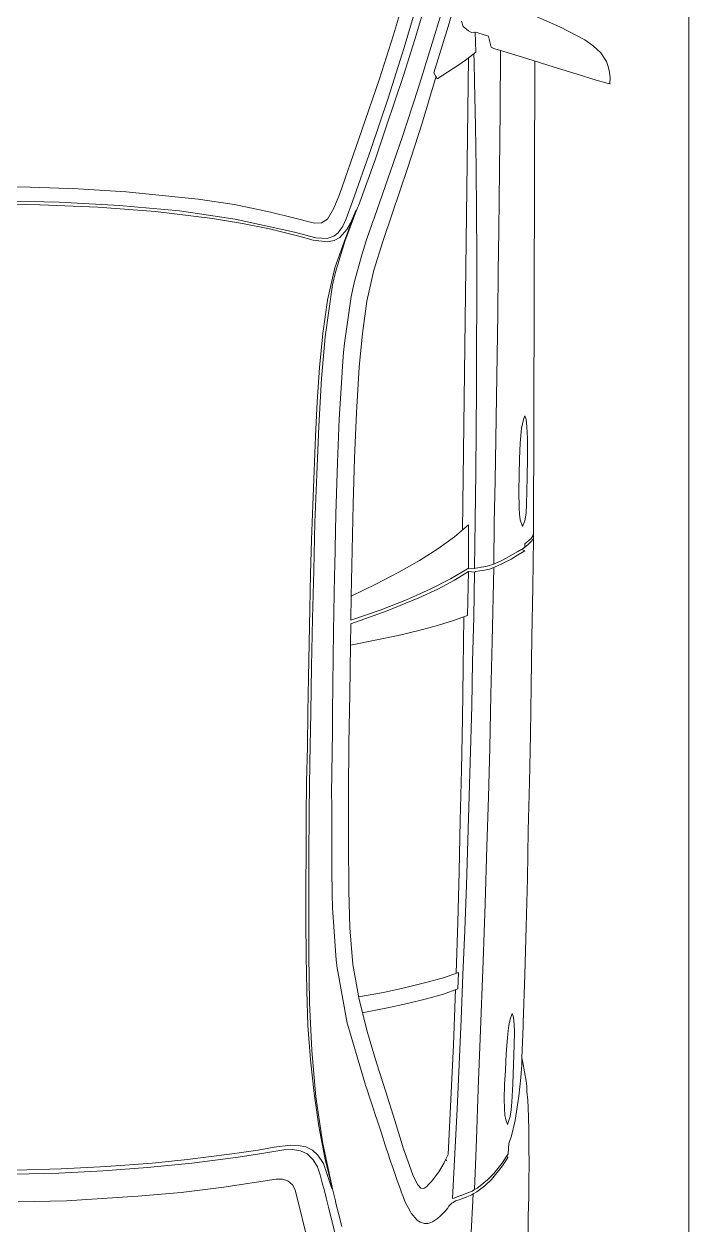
# Model space of a CAD drawing. Header units: inches. Extents: x 13 to 261, y -112 to -47.
# Drawn here: x 71.782 to 72.88, y -70.196 to -68.212 of the extents above; entities that cross this region are included whole.
import ezdxf

# ---------------------------------------------------------------- set-up
doc = ezdxf.new("R2010")
doc.units = ezdxf.units.IN
doc.header["$MEASUREMENT"] = 0
doc.layers.add('AUTOS', color=6, linetype='Continuous', lineweight=20)
doc.layers.add('CAJONES', color=3, linetype='Continuous', lineweight=20)

msp = doc.modelspace()

# ---------------------------------------------------------------- linework, layer by layer
at = {"layer": 'AUTOS', "linetype": 'Continuous'}
for p, q in [((72.5178, -68.0965), (72.4823, -68.2161)), ((72.4099, -68.2507), (72.4464, -68.1276)), ((72.4505, -68.1597), (72.4271, -68.2374)), ((72.3922, -68.2295), (72.4115, -68.1657)), ((72.4753, -68.1805), (72.4518, -68.2577)), ((72.6176, -68.1952), (72.6669, -68.2163)), ((72.4823, -68.2161), (72.4589, -68.2928)), ((72.5073, -68.2159), (72.5045, -68.2073)), ((72.5073, -68.2159), (72.5158, -68.223)), ((72.6669, -68.2163), (72.7081, -68.2383)), ((72.3688, -68.3022), (72.3922, -68.2295)), ((72.4271, -68.2374), (72.4078, -68.2987)), ((72.5158, -68.223), (72.5207, -68.226)), ((72.5207, -68.226), (72.5262, -68.2251)), ((72.5262, -68.2251), (72.5267, -68.2251)), ((72.5278, -68.2586), (72.5267, -68.2251)), ((72.5317, -68.2267), (72.5267, -68.2251)), ((72.5317, -68.2267), (72.5332, -68.2272)), ((72.5332, -68.2272), (72.5367, -68.2282)), ((72.5367, -68.2282), (72.5487, -68.2319)), ((72.5487, -68.2324), (72.5534, -68.2504)), ((72.722, -68.248), (72.7081, -68.2383)), ((72.3834, -68.3344), (72.4099, -68.2507)), ((72.4518, -68.2577), (72.4331, -68.3185)), ((72.5278, -68.2586), (72.5182, -68.266)), ((72.5579, -68.2525), (72.5534, -68.2504)), ((72.5609, -68.2535), (72.5579, -68.2525)), ((72.5669, -68.2551), (72.5609, -68.2535)), ((72.6122, -68.2691), (72.5669, -68.2551)), ((72.5689, -68.2561), (72.5682, -68.3546)), ((72.7343, -68.2596), (72.722, -68.248)), ((72.7437, -68.2737), (72.7343, -68.2596)), ((72.5001, -68.2793), (72.4643, -68.3024)), ((72.5112, -68.2714), (72.5001, -68.2793)), ((72.5157, -68.268), (72.5062, -69.0484)), ((72.5182, -68.266), (72.5112, -68.2714)), ((72.5248, -68.2611), (72.5251, -68.2741)), ((72.5251, -68.2741), (72.5257, -68.3081)), ((72.6575, -68.2832), (72.6122, -68.2691)), ((72.6252, -68.2733), (72.6232, -69.0558)), ((72.7437, -68.2737), (72.7466, -68.2823)), ((72.4078, -68.2987), (72.3808, -68.3803)), ((72.4643, -68.3024), (72.4589, -68.2928)), ((72.4623, -68.2983), (72.4608, -68.3038)), ((72.7024, -68.2972), (72.6575, -68.2832)), ((72.7198, -68.3025), (72.7024, -68.2972)), ((72.7466, -68.2823), (72.7485, -68.2913)), ((72.7485, -68.2913), (72.7498, -68.3008)), ((72.3346, -68.4033), (72.3688, -68.3022)), ((72.4331, -68.3185), (72.4066, -68.3992)), ((72.4608, -68.3038), (72.4389, -68.3771)), ((72.5257, -68.3081), (72.5274, -68.3801)), ((72.7303, -68.3056), (72.7198, -68.3025)), ((72.7387, -68.3082), (72.7303, -68.3056)), ((72.7442, -68.3098), (72.7387, -68.3082)), ((72.7472, -68.3103), (72.7442, -68.3098)), ((72.7497, -68.3108), (72.7472, -68.3103)), ((72.7498, -68.3008), (72.7492, -68.3103)), ((72.7492, -68.3103), (72.7497, -68.3108)), ((72.3549, -68.4195), (72.3834, -68.3344)), ((72.5682, -68.3546), (72.567, -68.4536)), ((72.4389, -68.3771), (72.415, -68.4508)), ((72.3808, -68.3803), (72.3617, -68.4361)), ((72.5274, -68.3801), (72.5285, -68.4506)), ((72.303, -68.4934), (72.3346, -68.4033)), ((72.4066, -68.3992), (72.3874, -68.4549)), ((72.3243, -68.5052), (72.3549, -68.4195)), ((72.3617, -68.4361), (72.3342, -68.5123)), ((72.3874, -68.4549), (72.3605, -68.5311)), ((72.415, -68.4508), (72.3901, -68.5255)), ((72.5285, -68.4506), (72.5291, -68.5212)), ((72.567, -68.4536), (72.5658, -68.5526)), ((71.7131, -68.4797), (71.7921, -68.4812)), ((71.7921, -68.4812), (71.8715, -68.4842)), ((71.8715, -68.4842), (71.9505, -68.4891)), ((71.9505, -68.4891), (72.0694, -68.5011)), ((72.2937, -68.5163), (72.303, -68.4934)), ((71.7128, -68.5032), (71.8403, -68.5063)), ((71.7132, -68.5082), (71.8082, -68.5104)), ((71.8082, -68.5104), (71.8087, -68.5104)), ((71.8087, -68.5104), (71.9037, -68.5146)), ((71.8403, -68.5063), (71.9397, -68.5115)), ((71.9037, -68.5146), (71.9991, -68.5217)), ((71.9397, -68.5115), (72.0386, -68.5207)), ((72.0694, -68.5011), (72.1297, -68.5103)), ((72.1297, -68.5103), (72.1891, -68.5225)), ((72.283, -68.5342), (72.2937, -68.5163)), ((72.314, -68.534), (72.3243, -68.5052)), ((72.3322, -68.5173), (72.3296, -68.5237)), ((72.3327, -68.5158), (72.3322, -68.5173)), ((72.3342, -68.5123), (72.3327, -68.5158)), ((71.9991, -68.5217), (72.0935, -68.5334)), ((72.0386, -68.5207), (72.1305, -68.5343)), ((72.0935, -68.5334), (72.1429, -68.5415)), ((72.1305, -68.5343), (72.2287, -68.556)), ((72.1891, -68.5225), (72.1891, -68.5225)), ((72.1891, -68.5225), (72.225, -68.5315)), ((72.225, -68.5315), (72.2619, -68.5409)), ((72.2734, -68.5406), (72.283, -68.5342)), ((72.3083, -68.546), (72.314, -68.534)), ((72.3296, -68.5237), (72.3115, -68.571)), ((72.3126, -68.5655), (72.3307, -68.5187)), ((72.3209, -68.5411), (72.3307, -68.5187)), ((72.359, -68.5356), (72.3564, -68.5426)), ((72.3595, -68.5341), (72.359, -68.5356)), ((72.3605, -68.5311), (72.3595, -68.5341)), ((72.3901, -68.5255), (72.3745, -68.5713)), ((72.5291, -68.5212), (72.5297, -68.5962)), ((72.1429, -68.5415), (72.1873, -68.5505)), ((72.1873, -68.5505), (72.2117, -68.5563)), ((72.2117, -68.5563), (72.2356, -68.5626)), ((72.2287, -68.556), (72.2641, -68.5654)), ((72.2619, -68.5409), (72.2734, -68.5406)), ((72.2936, -68.5623), (72.3007, -68.5569)), ((72.3007, -68.5569), (72.3083, -68.546)), ((72.3036, -68.5644), (72.3153, -68.5516)), ((72.3153, -68.5516), (72.3209, -68.5411)), ((72.3564, -68.5431), (72.3481, -68.567)), ((72.3564, -68.5426), (72.3564, -68.5431)), ((72.5658, -68.5526), (72.5649, -68.6216)), ((72.2356, -68.5626), (72.2595, -68.5689)), ((72.2595, -68.5689), (72.283, -68.5717)), ((72.2641, -68.5654), (72.2826, -68.5662)), ((72.2826, -68.5662), (72.2936, -68.5623)), ((72.283, -68.5717), (72.294, -68.5698)), ((72.294, -68.5698), (72.3036, -68.5644)), ((72.2955, -68.6148), (72.3126, -68.5655)), ((72.3115, -68.571), (72.2964, -68.6218)), ((72.3481, -68.567), (72.3418, -68.5859)), ((72.3745, -68.5713), (72.3599, -68.6186)), ((72.3392, -68.5954), (72.3277, -68.6372)), ((72.3418, -68.5859), (72.3392, -68.5954)), ((72.5297, -68.5962), (72.5298, -68.6707)), ((72.2833, -68.6682), (72.2955, -68.6148)), ((72.2964, -68.6218), (72.2916, -68.6428)), ((72.3599, -68.6186), (72.3483, -68.67)), ((72.5649, -68.6216), (72.5641, -68.6906)), ((72.2916, -68.6428), (72.2791, -68.7286)), ((72.3272, -68.6397), (72.3224, -68.6622)), ((72.3277, -68.6372), (72.3272, -68.6397)), ((72.2752, -68.7231), (72.2833, -68.6682)), ((72.3224, -68.6622), (72.311, -68.739)), ((72.3483, -68.67), (72.3407, -68.7234)), ((72.5298, -68.6707), (72.5294, -68.7452)), ((72.5641, -68.6906), (72.5633, -68.7596)), ((72.27, -68.7795), (72.2752, -68.7231)), ((72.2791, -68.7286), (72.2733, -68.7976)), ((72.3407, -68.7234), (72.3355, -68.7788)), ((72.3098, -68.7545), (72.308, -68.777)), ((72.311, -68.739), (72.3098, -68.7545)), ((72.5294, -68.7452), (72.5291, -68.8142)), ((72.5633, -68.7596), (72.5619, -68.8286)), ((72.2663, -68.836), (72.27, -68.7795)), ((72.308, -68.777), (72.3068, -68.7965)), ((72.3355, -68.7788), (72.3311, -68.8538)), ((72.2733, -68.7976), (72.2688, -68.8765)), ((72.3068, -68.7965), (72.3025, -68.8649)), ((72.5291, -68.8142), (72.5287, -68.8832)), ((72.5619, -68.8286), (72.5611, -68.8976)), ((72.2636, -68.893), (72.2663, -68.836)), ((72.3311, -68.8538), (72.3277, -68.9292)), ((72.3025, -68.8649), (72.2996, -68.9364)), ((72.6065, -68.8651), (72.6033, -68.8796)), ((72.6087, -68.8594), (72.6065, -68.8651)), ((72.611, -68.8652), (72.6087, -68.8594)), ((72.6123, -68.8767), (72.611, -68.8652)), ((72.2609, -68.9499), (72.2636, -68.893)), ((72.2688, -68.8765), (72.2653, -68.956)), ((72.5287, -68.8832), (72.5279, -68.9522)), ((72.6033, -68.8796), (72.601, -68.9046)), ((72.6131, -68.8967), (72.6123, -68.8767)), ((72.5611, -68.8976), (72.5597, -68.9666)), ((72.601, -68.9046), (72.6002, -68.9301)), ((72.6132, -68.9287), (72.6131, -68.8967)), ((72.3277, -68.9292), (72.3257, -69.0052)), ((72.6002, -68.9301), (72.5994, -68.956)), ((72.6128, -68.9612), (72.6132, -68.9287)), ((72.2587, -69.0069), (72.2609, -68.9499)), ((72.2996, -68.9364), (72.297, -69.0219)), ((72.5279, -68.9522), (72.5269, -69.0322)), ((72.2653, -68.956), (72.2624, -69.0355)), ((72.5597, -68.9666), (72.5584, -69.0356)), ((72.5994, -68.956), (72.599, -68.984)), ((72.6118, -69.0052), (72.6128, -68.9612)), ((72.599, -68.984), (72.5997, -69.0116)), ((72.257, -69.0639), (72.2587, -69.0069)), ((72.3257, -69.0052), (72.3238, -69.0812)), ((72.5997, -69.0116), (72.6001, -69.0216)), ((72.6111, -69.0202), (72.6118, -69.0052)), ((72.297, -69.0219), (72.295, -69.1069)), ((72.5269, -69.0322), (72.526, -69.1117)), ((72.6001, -69.0216), (72.6015, -69.0311)), ((72.6015, -69.0311), (72.6053, -69.042)), ((72.6053, -69.042), (72.6089, -69.0327)), ((72.6089, -69.0327), (72.6111, -69.0202)), ((72.2624, -69.0355), (72.2604, -69.1149)), ((72.5158, -69.0395), (72.4926, -69.0593)), ((72.5158, -69.0395), (72.516, -69.111)), ((72.5584, -69.0356), (72.5576, -69.1045)), ((72.2553, -69.1209), (72.257, -69.0639)), ((72.4926, -69.0593), (72.4654, -69.0789)), ((72.614, -69.0722), (72.6039, -69.0801)), ((72.609, -69.0707), (72.6089, -69.0767)), ((72.6196, -69.0618), (72.609, -69.0707)), ((72.62, -69.0663), (72.614, -69.0722)), ((72.6232, -69.0558), (72.6196, -69.0618)), ((72.6231, -69.0618), (72.62, -69.0663)), ((72.6231, -69.0613), (72.6221, -69.1428)), ((72.6232, -69.0558), (72.6231, -69.0583)), ((72.6231, -69.0583), (72.6231, -69.0588)), ((72.6231, -69.0583), (72.6231, -69.0613)), ((72.6231, -69.0583), (72.6231, -69.0598)), ((72.6231, -69.0598), (72.6231, -69.0608)), ((72.6231, -69.0608), (72.6231, -69.0618)), ((72.3238, -69.0812), (72.3224, -69.1572)), ((72.4654, -69.0789), (72.4351, -69.0981)), ((72.5711, -69.0982), (72.5822, -69.0923)), ((72.5822, -69.0923), (72.5963, -69.084)), ((72.5862, -69.0959), (72.5967, -69.0895)), ((72.5963, -69.084), (72.5973, -69.0835)), ((72.5967, -69.0895), (72.6088, -69.0822)), ((72.5973, -69.0835), (72.5988, -69.0825)), ((72.5988, -69.0825), (72.5998, -69.0821)), ((72.5998, -69.0821), (72.6089, -69.0767)), ((72.6039, -69.0801), (72.6088, -69.0822)), ((72.295, -69.1069), (72.2948, -69.1224)), ((72.4351, -69.0981), (72.4009, -69.1176)), ((72.5145, -69.112), (72.4863, -69.1287)), ((72.516, -69.111), (72.5145, -69.112)), ((72.5145, -69.112), (72.526, -69.1117)), ((72.5255, -69.1117), (72.5275, -69.1112)), ((72.5275, -69.1112), (72.5315, -69.1102)), ((72.5315, -69.1102), (72.5365, -69.1093)), ((72.5365, -69.1093), (72.5375, -69.1093)), ((72.5375, -69.1093), (72.5415, -69.1089)), ((72.5415, -69.1089), (72.547, -69.1079)), ((72.5424, -69.1144), (72.5505, -69.1125)), ((72.547, -69.1079), (72.5571, -69.1045)), ((72.5505, -69.1125), (72.5575, -69.11)), ((72.5575, -69.11), (72.555, -69.232)), ((72.5571, -69.1045), (72.5576, -69.1045)), ((72.5575, -69.11), (72.5731, -69.1027)), ((72.5576, -69.1045), (72.5591, -69.1036)), ((72.5591, -69.1036), (72.5611, -69.1026)), ((72.5611, -69.1026), (72.5651, -69.1011)), ((72.5651, -69.1011), (72.5711, -69.0982)), ((72.5731, -69.1027), (72.5862, -69.0959)), ((72.2541, -69.1779), (72.2553, -69.1209)), ((72.2604, -69.1149), (72.2585, -69.1939)), ((72.2948, -69.1224), (72.2932, -69.2153)), ((72.4009, -69.1176), (72.3631, -69.1372)), ((72.4863, -69.1287), (72.4526, -69.1458)), ((72.4927, -69.1308), (72.4651, -69.1454)), ((72.5159, -69.1165), (72.4927, -69.1308)), ((72.5159, -69.1165), (72.5145, -69.189)), ((72.5159, -69.1165), (72.5259, -69.1177)), ((72.5259, -69.1177), (72.5245, -69.1917)), ((72.5259, -69.1177), (72.5274, -69.1172)), ((72.5274, -69.1167), (72.5344, -69.1153)), ((72.5274, -69.1172), (72.5274, -69.1167)), ((72.5344, -69.1153), (72.5424, -69.1144)), ((72.3631, -69.1372), (72.3224, -69.1572)), ((72.4526, -69.1458), (72.4138, -69.1633)), ((72.4651, -69.1454), (72.4339, -69.16)), ((72.6221, -69.1428), (72.6206, -69.2243)), ((72.3224, -69.1572), (72.3214, -69.1967)), ((72.4138, -69.1633), (72.3701, -69.1803)), ((72.4339, -69.16), (72.3816, -69.1814)), ((72.253, -69.2349), (72.2541, -69.1779)), ((72.3701, -69.1803), (72.3214, -69.1967)), ((72.3816, -69.1814), (72.3214, -69.2027)), ((72.5145, -69.189), (72.4914, -69.1972)), ((72.507, -69.2759), (72.508, -69.1919)), ((72.5245, -69.1917), (72.5226, -69.2651)), ((72.2585, -69.1939), (72.257, -69.2734)), ((72.3214, -69.2027), (72.3209, -69.2382)), ((72.4648, -69.2059), (72.4342, -69.2141)), ((72.4914, -69.1972), (72.4648, -69.2059)), ((72.2932, -69.2153), (72.2921, -69.3033)), ((72.362, -69.2302), (72.3209, -69.2382)), ((72.3996, -69.2221), (72.362, -69.2302)), ((72.4342, -69.2141), (72.3996, -69.2221)), ((72.6206, -69.2243), (72.6196, -69.3063)), ((72.2518, -69.2918), (72.253, -69.2349)), ((72.3209, -69.2382), (72.3199, -69.3192)), ((72.555, -69.232), (72.5529, -69.32)), ((72.5226, -69.2651), (72.5212, -69.3391)), ((72.257, -69.2734), (72.2556, -69.3489)), ((72.506, -69.3599), (72.507, -69.2759)), ((72.2506, -69.3488), (72.2518, -69.2918)), ((72.2921, -69.3033), (72.2916, -69.3493)), ((72.6196, -69.3063), (72.6181, -69.3858)), ((72.3199, -69.3192), (72.3184, -69.4007)), ((72.5529, -69.32), (72.5509, -69.408)), ((72.2499, -69.4063), (72.2506, -69.3488)), ((72.2556, -69.3489), (72.2541, -69.4324)), ((72.2916, -69.3493), (72.2912, -69.3798)), ((72.5212, -69.3391), (72.5193, -69.4131)), ((72.5044, -69.4439), (72.506, -69.3599)), ((72.2912, -69.3803), (72.2899, -69.4843)), ((72.2912, -69.3798), (72.2912, -69.3803)), ((72.6181, -69.3858), (72.6167, -69.4653)), ((72.2487, -69.4643), (72.2499, -69.4063)), ((72.3184, -69.4007), (72.318, -69.4817)), ((72.5509, -69.408), (72.5489, -69.4895)), ((72.5193, -69.4131), (72.5169, -69.4871)), ((72.2541, -69.4324), (72.2531, -69.5119)), ((72.5024, -69.5279), (72.5044, -69.4439)), ((72.248, -69.5218), (72.2487, -69.4643)), ((72.6167, -69.4653), (72.6147, -69.5443)), ((72.2899, -69.4843), (72.2902, -69.5018)), ((72.318, -69.4817), (72.318, -69.5627)), ((72.5169, -69.4871), (72.515, -69.5611)), ((72.5489, -69.4895), (72.5464, -69.5709)), ((72.2902, -69.5018), (72.2904, -69.6098)), ((72.2478, -69.5793), (72.248, -69.5218)), ((72.2531, -69.5119), (72.2521, -69.5914)), ((72.5004, -69.6119), (72.5024, -69.5279)), ((72.6147, -69.5443), (72.6133, -69.6238)), ((72.318, -69.5627), (72.3185, -69.6442)), ((72.515, -69.5611), (72.5126, -69.635)), ((72.2476, -69.6368), (72.2478, -69.5793)), ((72.5464, -69.5709), (72.5437, -69.6654)), ((72.2521, -69.5914), (72.2522, -69.6709)), ((72.2904, -69.6098), (72.2909, -69.6493)), ((72.4984, -69.6964), (72.5004, -69.6119)), ((72.6133, -69.6238), (72.6113, -69.7032)), ((72.2474, -69.6943), (72.2476, -69.6368)), ((72.3185, -69.6442), (72.3202, -69.7052)), ((72.5126, -69.635), (72.5097, -69.709)), ((72.2909, -69.6493), (72.2916, -69.6724)), ((72.5437, -69.6654), (72.5401, -69.7604)), ((72.2522, -69.6709), (72.2522, -69.7504)), ((72.2916, -69.6724), (72.2976, -69.7584)), ((72.2477, -69.7518), (72.2474, -69.6943)), ((72.3202, -69.7052), (72.325, -69.7658)), ((72.4958, -69.7803), (72.4984, -69.6964)), ((72.6113, -69.7032), (72.6088, -69.7827)), ((72.5097, -69.709), (72.5068, -69.783)), ((72.249, -69.8093), (72.2477, -69.7518)), ((72.2522, -69.7504), (72.2537, -69.8294)), ((72.2976, -69.7584), (72.2989, -69.7715)), ((72.325, -69.7658), (72.3353, -69.8239)), ((72.5401, -69.7604), (72.535, -69.8883)), ((72.2989, -69.7715), (72.3158, -69.8627)), ((72.4748, -69.7876), (72.4994, -69.7789)), ((72.4994, -69.7789), (72.4985, -69.8059)), ((72.5068, -69.783), (72.5039, -69.8569)), ((72.6088, -69.7827), (72.6064, -69.8622)), ((72.3755, -69.8119), (72.4126, -69.8038)), ((72.4126, -69.8038), (72.4457, -69.7957)), ((72.4457, -69.7957), (72.4748, -69.7876)), ((72.4749, -69.8146), (72.4985, -69.8059)), ((72.4945, -69.8073), (72.4909, -69.8983)), ((72.2508, -69.8664), (72.249, -69.8093)), ((72.3344, -69.8194), (72.3755, -69.8119)), ((72.3353, -69.8239), (72.3491, -69.8781)), ((72.4152, -69.8304), (72.4468, -69.8223)), ((72.4468, -69.8223), (72.4749, -69.8146)), ((72.2537, -69.8294), (72.2573, -69.908)), ((72.3405, -69.8455), (72.3796, -69.8379)), ((72.3796, -69.8379), (72.4152, -69.8304)), ((72.5849, -69.8559), (72.5882, -69.847)), ((72.5882, -69.847), (72.59, -69.853)), ((72.2551, -69.9234), (72.2508, -69.8664)), ((72.3158, -69.8627), (72.3177, -69.8697)), ((72.5039, -69.8569), (72.5005, -69.9309)), ((72.5812, -69.8754), (72.5828, -69.8664)), ((72.5828, -69.8664), (72.5849, -69.8559)), ((72.59, -69.853), (72.5913, -69.865)), ((72.5913, -69.865), (72.5917, -69.8775)), ((72.6064, -69.8622), (72.6063, -69.8682)), ((72.3177, -69.8697), (72.3437, -69.9575)), ((72.3491, -69.8781), (72.364, -69.9283)), ((72.5782, -69.9134), (72.5801, -69.8864)), ((72.5801, -69.8864), (72.5812, -69.8754)), ((72.5917, -69.8775), (72.5914, -69.8985)), ((72.6063, -69.8682), (72.6042, -69.9202)), ((72.6063, -69.8682), (72.6063, -69.8687)), ((72.4909, -69.8983), (72.4868, -69.9888)), ((72.535, -69.8883), (72.532, -69.9713)), ((72.535, -69.8883), (72.532, -69.9713)), ((72.5914, -69.8985), (72.59, -69.931)), ((72.2609, -69.979), (72.2551, -69.9234)), ((72.2573, -69.908), (72.2639, -69.9845)), ((72.5769, -69.9403), (72.5782, -69.9134)), ((72.6041, -69.9257), (72.604, -69.9292)), ((72.6042, -69.9202), (72.6041, -69.9227)), ((72.6041, -69.9227), (72.6041, -69.9257)), ((72.6056, -69.9277), (72.6042, -69.9202)), ((72.364, -69.9283), (72.3795, -69.9764)), ((72.5005, -69.9309), (72.4971, -70.0049)), ((72.5756, -69.9643), (72.5769, -69.9403)), ((72.59, -69.931), (72.5891, -69.9635)), ((72.6029, -69.9452), (72.6023, -69.9527)), ((72.6034, -69.9377), (72.6029, -69.9452)), ((72.604, -69.9322), (72.6034, -69.9377)), ((72.604, -69.9292), (72.604, -69.9322)), ((72.6084, -69.9432), (72.6056, -69.9277)), ((72.6112, -69.9588), (72.6084, -69.9432)), ((72.3437, -69.9575), (72.3456, -69.963)), ((72.3456, -69.963), (72.3456, -69.9635)), ((72.3456, -69.9635), (72.3461, -69.9655)), ((72.348, -69.9711), (72.3461, -69.9655)), ((72.5748, -69.9883), (72.5756, -69.9643)), ((72.5891, -69.9635), (72.5873, -69.9935)), ((72.5989, -69.9836), (72.6023, -69.9527)), ((72.6117, -69.9618), (72.6112, -69.9588)), ((72.6117, -69.9613), (72.6117, -69.9618)), ((72.6121, -69.9678), (72.6117, -69.9618)), ((72.2688, -70.0331), (72.2609, -69.979)), ((72.2639, -69.9845), (72.275, -70.0587)), ((72.3523, -69.9851), (72.348, -69.9711)), ((72.3591, -70.0047), (72.3523, -69.9851)), ((72.3795, -69.9764), (72.3944, -70.0236)), ((72.532, -69.9713), (72.529, -70.0548)), ((72.532, -69.9713), (72.529, -70.0548)), ((72.594, -70.0156), (72.5989, -69.9836)), ((72.6125, -69.9758), (72.6121, -69.9678)), ((72.6138, -69.9898), (72.6125, -69.9758)), ((72.362, -70.0137), (72.3591, -70.0047)), ((72.4868, -69.9888), (72.4822, -70.0797)), ((72.4971, -70.0049), (72.4932, -70.0783)), ((72.5751, -70.0038), (72.5748, -69.9883)), ((72.576, -70.0148), (72.5751, -70.0038)), ((72.5873, -69.9935), (72.5866, -70.006)), ((72.6142, -70.0028), (72.6138, -69.9898)), ((72.615, -70.0183), (72.6142, -70.0028)), ((72.3625, -70.0152), (72.362, -70.0137)), ((72.3659, -70.0248), (72.3625, -70.0152)), ((72.3721, -70.0444), (72.3659, -70.0248)), ((72.3944, -70.0236), (72.4088, -70.0703)), ((72.5774, -70.0224), (72.576, -70.0148)), ((72.5801, -70.0301), (72.5774, -70.0224)), ((72.5845, -70.0169), (72.5801, -70.0301)), ((72.5866, -70.006), (72.5845, -70.0169)), ((72.5871, -70.049), (72.5929, -70.0235)), ((72.5929, -70.0235), (72.594, -70.0156)), ((72.6157, -70.0393), (72.615, -70.0183)), ((72.2786, -70.0852), (72.2688, -70.0331)), ((72.3784, -70.0644), (72.3721, -70.0444)), ((72.6158, -70.0698), (72.6157, -70.0393)), ((72.1953, -70.0677), (72.2219, -70.0645)), ((72.2219, -70.0645), (72.2349, -70.0647)), ((72.2349, -70.0647), (72.2473, -70.0673)), ((72.275, -70.0587), (72.2915, -70.1364)), ((72.3852, -70.0835), (72.3784, -70.0644)), ((72.529, -70.0548), (72.526, -70.1377)), ((72.529, -70.0548), (72.526, -70.1377)), ((72.5825, -70.0618), (72.5817, -70.0784)), ((72.5825, -70.0618), (72.5871, -70.049)), ((72.0521, -70.088), (72.1212, -70.0793)), ((72.059, -70.0941), (72.1316, -70.0849)), ((72.1212, -70.0793), (72.1688, -70.0724)), ((72.1316, -70.0849), (72.1717, -70.0784)), ((72.1688, -70.0724), (72.1953, -70.0677)), ((72.1717, -70.0784), (72.2113, -70.0719)), ((72.2113, -70.0719), (72.2253, -70.0716)), ((72.2253, -70.0716), (72.2383, -70.0737)), ((72.2383, -70.0737), (72.2497, -70.0789)), ((72.2473, -70.0673), (72.2583, -70.0725)), ((72.2497, -70.0789), (72.2596, -70.0885)), ((72.2583, -70.0725), (72.2672, -70.0806)), ((72.2672, -70.0806), (72.2765, -70.0947)), ((72.3856, -70.0865), (72.3852, -70.0835)), ((72.4088, -70.0703), (72.4243, -70.1135)), ((72.4776, -70.0896), (72.4822, -70.0797)), ((72.4932, -70.0783), (72.4893, -70.1523)), ((72.571, -70.0948), (72.5817, -70.0784)), ((72.572, -70.0983), (72.5807, -70.0849)), ((72.5792, -70.0829), (72.5807, -70.0844)), ((72.5807, -70.0844), (72.5807, -70.0849)), ((72.6161, -70.0933), (72.6158, -70.0698)), ((71.7683, -70.1055), (71.8434, -70.1034)), ((71.8434, -70.1034), (71.9184, -70.0994)), ((71.9128, -70.1068), (71.9859, -70.1012)), ((71.9184, -70.0994), (71.9935, -70.0938)), ((71.9859, -70.1012), (72.059, -70.0941)), ((71.9935, -70.0938), (72.0521, -70.088)), ((72.2596, -70.0885), (72.2664, -70.1001)), ((72.2664, -70.1001), (72.2713, -70.1131)), ((72.2765, -70.0947), (72.2905, -70.1359)), ((72.2915, -70.1364), (72.2786, -70.0852)), ((72.3914, -70.1031), (72.3856, -70.0865)), ((72.3982, -70.1227), (72.3914, -70.1031)), ((72.4669, -70.1085), (72.4704, -70.1026)), ((72.4704, -70.1026), (72.4755, -70.0936)), ((72.4755, -70.0936), (72.4776, -70.0896)), ((72.4786, -70.0872), (72.4796, -70.0902)), ((72.5537, -70.1211), (72.572, -70.0983)), ((72.5578, -70.1111), (72.571, -70.0948)), ((72.6158, -70.1153), (72.6159, -70.1033)), ((72.6159, -70.1033), (72.6161, -70.0933)), ((71.7663, -70.1125), (71.8398, -70.1104)), ((71.8398, -70.1104), (71.9128, -70.1068)), ((72.112, -70.1337), (72.1982, -70.1203)), ((72.1982, -70.1203), (72.2087, -70.1204)), ((72.2087, -70.1204), (72.2177, -70.1235)), ((72.2177, -70.1235), (72.2251, -70.1296)), ((72.2713, -70.1131), (72.2746, -70.1267)), ((72.404, -70.1388), (72.3982, -70.1227)), ((72.4243, -70.1135), (72.4282, -70.1225)), ((72.4282, -70.1225), (72.4321, -70.1301)), ((72.4547, -70.1244), (72.4501, -70.1293)), ((72.4547, -70.1244), (72.4567, -70.1219)), ((72.4547, -70.1244), (72.4547, -70.1244)), ((72.4567, -70.1219), (72.4653, -70.1105)), ((72.4653, -70.1105), (72.4669, -70.1085)), ((72.4669, -70.1085), (72.4669, -70.1085)), ((72.5351, -70.1313), (72.5472, -70.1215)), ((72.5431, -70.1314), (72.5537, -70.1211)), ((72.5472, -70.1215), (72.5573, -70.1116)), ((72.5573, -70.1116), (72.5578, -70.1111)), ((72.6156, -70.1273), (72.6158, -70.1153)), ((71.9698, -70.1485), (72.0414, -70.1424)), ((72.0414, -70.1424), (72.112, -70.1337)), ((72.2251, -70.1296), (72.2295, -70.1381)), ((72.2295, -70.1381), (72.2533, -70.2339)), ((72.2746, -70.1267), (72.278, -70.1397)), ((72.278, -70.1397), (72.2813, -70.1533)), ((72.2905, -70.1359), (72.2915, -70.1364)), ((72.2915, -70.1364), (72.292, -70.1384)), ((72.2929, -70.1429), (72.292, -70.1384)), ((72.2963, -70.1564), (72.2929, -70.1429)), ((72.405, -70.1413), (72.404, -70.1388)), ((72.4074, -70.1478), (72.405, -70.1413)), ((72.4321, -70.1301), (72.437, -70.1352)), ((72.437, -70.1352), (72.442, -70.1357)), ((72.442, -70.1357), (72.4471, -70.1328)), ((72.4471, -70.1328), (72.4501, -70.1293)), ((72.5039, -70.1475), (72.5134, -70.1436)), ((72.5134, -70.1436), (72.522, -70.1402)), ((72.5239, -70.1447), (72.52, -70.2197)), ((72.5214, -70.1462), (72.5239, -70.1447)), ((72.522, -70.1402), (72.526, -70.1377)), ((72.5239, -70.1447), (72.5295, -70.1413)), ((72.526, -70.1377), (72.5305, -70.1353)), ((72.5295, -70.1413), (72.534, -70.1383)), ((72.5305, -70.1353), (72.5351, -70.1313)), ((72.534, -70.1383), (72.5431, -70.1314)), ((72.6154, -70.1498), (72.6155, -70.1358)), ((72.6155, -70.1358), (72.6156, -70.1273)), ((71.7722, -70.1581), (71.8522, -70.1561)), ((71.8522, -70.1561), (71.9698, -70.1485)), ((72.2813, -70.1533), (72.2846, -70.1668)), ((72.2963, -70.1574), (72.2963, -70.1564)), ((72.2986, -70.1665), (72.2963, -70.1574)), ((72.4122, -70.1594), (72.4074, -70.1478)), ((72.4122, -70.1594), (72.4161, -70.1674)), ((72.4837, -70.1652), (72.4882, -70.1603)), ((72.4882, -70.1603), (72.4908, -70.1588)), ((72.4923, -70.1518), (72.4893, -70.1523)), ((72.4908, -70.1588), (72.4943, -70.1564)), ((72.4923, -70.1518), (72.4959, -70.1504)), ((72.4943, -70.1564), (72.5008, -70.1544)), ((72.4959, -70.1504), (72.5029, -70.1475)), ((72.5008, -70.1544), (72.5033, -70.1535)), ((72.5029, -70.1475), (72.5039, -70.1475)), ((72.5033, -70.1535), (72.5109, -70.1506)), ((72.5109, -70.1506), (72.5134, -70.1496)), ((72.5134, -70.1496), (72.5214, -70.1462)), ((72.6145, -70.1828), (72.6152, -70.1643)), ((72.6152, -70.1643), (72.6154, -70.1498)), ((72.2846, -70.1668), (72.2994, -70.227)), ((72.3015, -70.177), (72.2986, -70.1665)), ((72.3068, -70.1986), (72.3015, -70.177)), ((72.4161, -70.1674), (72.4201, -70.1745)), ((72.4201, -70.1745), (72.4215, -70.1765)), ((72.4215, -70.1765), (72.4304, -70.1876)), ((72.4649, -70.1855), (72.4664, -70.184)), ((72.4664, -70.184), (72.468, -70.1825)), ((72.468, -70.1825), (72.4766, -70.1741)), ((72.4766, -70.1741), (72.4811, -70.1687)), ((72.4766, -70.1741), (72.4811, -70.1687)), ((72.4811, -70.1687), (72.4837, -70.1652)), ((72.6142, -70.2073), (72.6145, -70.1828)), ((72.4304, -70.1876), (72.4334, -70.1901)), ((72.4334, -70.1901), (72.4349, -70.1906)), ((72.4349, -70.1906), (72.4363, -70.1917)), ((72.4363, -70.1917), (72.4433, -70.1937)), ((72.4433, -70.1937), (72.4488, -70.1938)), ((72.4488, -70.1938), (72.4508, -70.1933)), ((72.4508, -70.1933), (72.4564, -70.1909)), ((72.4564, -70.1909), (72.4584, -70.1899)), ((72.4584, -70.1899), (72.4599, -70.1889)), ((72.4599, -70.1889), (72.4649, -70.1855))]:
    msp.add_line(p, q, dxfattribs=at)
msp.add_point((72.6232, -69.0543), dxfattribs=at)
at = {"layer": 'CAJONES'}
msp.add_line((72.8799, -66.4268), (72.8799, -71.4268), dxfattribs=at)

doc.saveas('drawing.dxf')
